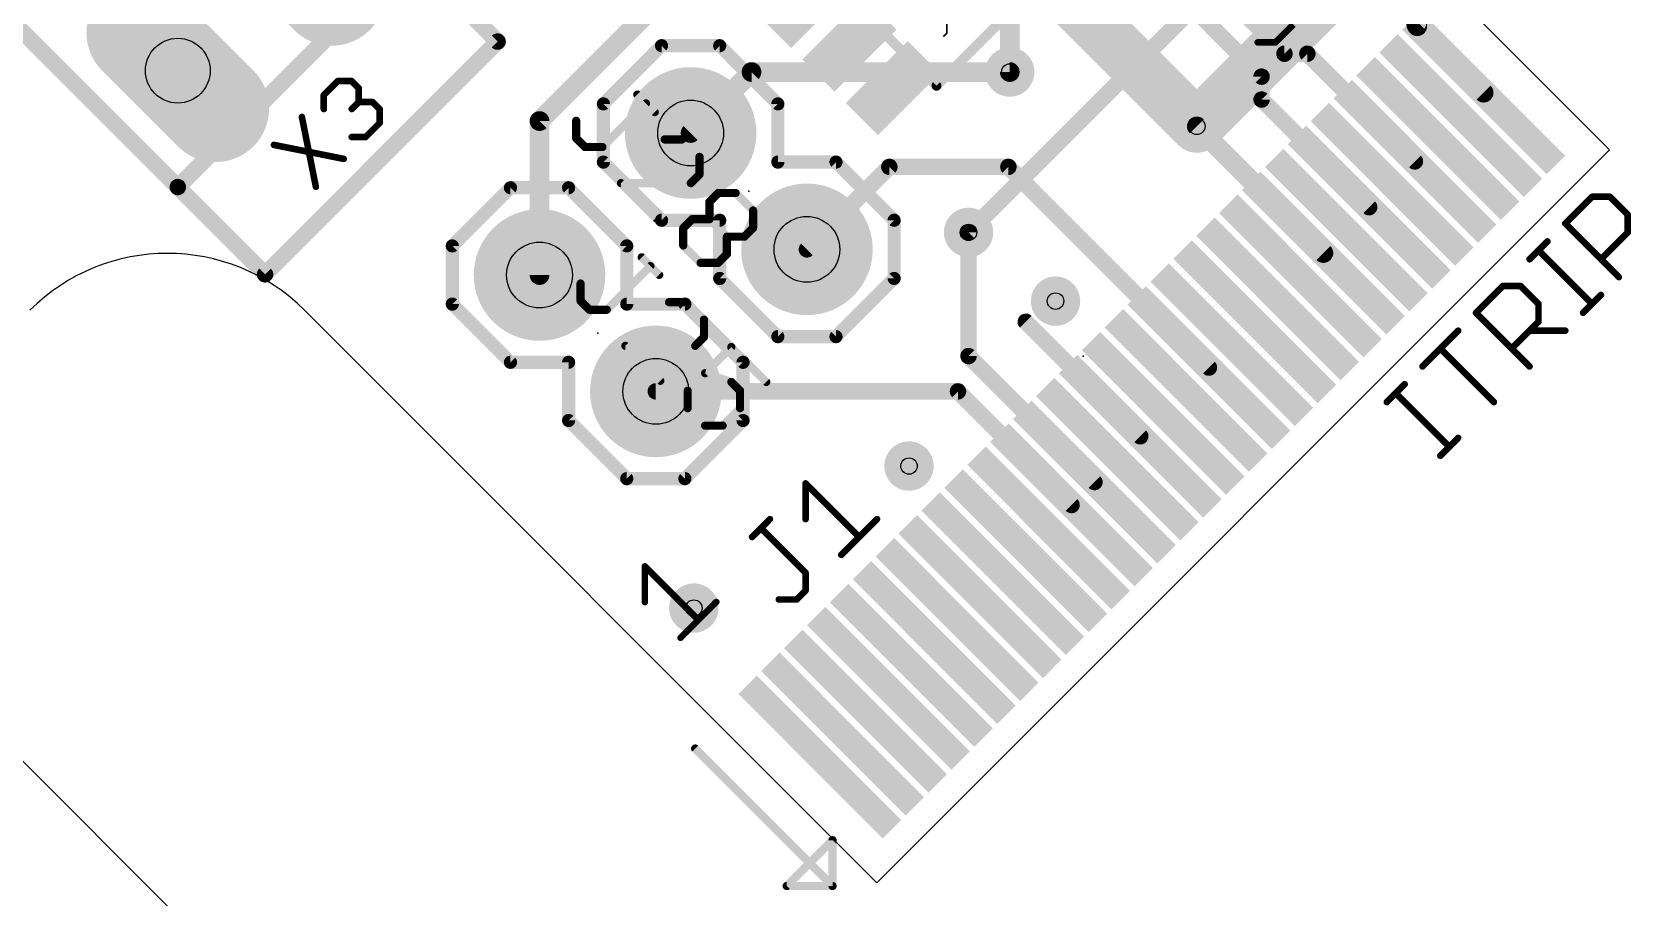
# Model space of a CAD drawing. Extents: x -76 to 580, y -41 to 95.
# Drawn here: x 238.33 to 263.02, y -8.36 to 5 of the extents above; entities that cross this region are included whole.
import ezdxf

# ---------------------------------------------------------------- set-up
doc = ezdxf.new("R2010")
doc.units = 0
for name, color, linetype in [('1', 22, 'CONTINUOUS'), ('16', 175, 'CONTINUOUS'), ('17', 82, 'CONTINUOUS'), ('18', 82, 'CONTINUOUS'), ('20', 7, 'CONTINUOUS'), ('21', 32, 'CONTINUOUS'), ('23', 7, 'CONTINUOUS'), ('25', 253, 'CONTINUOUS'), ('27', 253, 'CONTINUOUS'), ('28', 253, 'CONTINUOUS'), ('29', 253, 'CONTINUOUS'), ('30', 253, 'CONTINUOUS'), ('31', 253, 'CONTINUOUS'), ('32', 253, 'CONTINUOUS'), ('44', 253, 'CONTINUOUS'), ('51', 53, 'CONTINUOUS'), ('52', 253, 'CONTINUOUS'), ('57', 253, 'CONTINUOUS')]:
    doc.layers.add(name, color=color, linetype=linetype)

# ---------------------------------------------------------------- blocks, each defined once
blk = doc.blocks.new('RECT')
blk.add_solid([(-0.5, -0.5), (0.5, -0.5), (-0.5, 0.5), (0.5, 0.5)])
blk = doc.blocks.new('ROUNDP')
at = {"const_width": 0.5}
blk.add_lwpolyline([(0, -0.25, 1), (0, 0.25, 1), (0, -0.25)], format="xyb", dxfattribs=at)
blk = doc.blocks.new('LONGP100')
at = {"const_width": 1}
blk.add_lwpolyline([(-0.5, 0), (0.5, 0)], dxfattribs=at)
at = {"const_width": 0.5}
for points in [[(-0.5, 0.25, 1), (-0.5, -0.25)], [(0.5, -0.25, 1), (0.5, 0.25)]]:
    blk.add_lwpolyline(points, format="xyb", dxfattribs=at)
blk = doc.blocks.new('ROUNDV')
at = {"const_width": 0.5}
blk.add_lwpolyline([(0, -0.25, 1), (0, 0.25, 1), (0, -0.25)], format="xyb", dxfattribs=at)

msp = doc.modelspace()

# ---------------------------------------------------------------- linework, layer by layer
at = {"layer": '1'}
for points, const_width in [([(257.6697, 4.6669), (252.4371, 9.8995)], 0.254), ([(257.3162, 4.3133), (252.1543, 9.4752)], 0.254), ([(256.3163, 3.5454), (251.5886, 8.2731)], 0.8128), ([(260.7456, 4.0659), (259.7203, 5.0912)], 0.3048), ([(258.0233, 4.6669), (257.6697, 4.6669)], 0.254), ([(259.685, 3.0052), (258.0233, 4.6669)], 0.254), ([(248.4985, 3.4436), (249.439, 4.3841)], 0.3048), ([(249.439, 4.3841), (253.4271, 4.3841)], 0.3048), ([(257.3162, 3.9598), (257.3162, 4.3133)], 0.254), ([(258.9779, 2.2981), (257.3162, 3.9598)], 0.254), ([(258.2708, 1.591), (256.3163, 3.5454)], 0.3048), ([(251.5674, 2.9204), (250.2946, 1.6476)], 0.254), ([(253.4059, 2.9204), (251.5674, 2.9204)], 0.254), ([(256.503, -0.1768), (253.4059, 2.9204)], 0.254), ([(252.7907, 0), (252.7907, 1.9092)], 0.254), ([(253.6746, 0.5303), (255.4423, -1.2374)], 0.254), ([(254.7352, -1.9445), (252.7907, 0)], 0.254), ([(252.628, -0.5445), (247.9611, -0.5445)], 0.254), ([(254.3817, -2.2981), (252.628, -0.5445)], 0.254)]:
    msp.add_lwpolyline(points, dxfattribs=dict(at, const_width=const_width))
for points, const_width in [([(259.7203, 5.1619, 0.4142), (259.7203, 5.0912)], 0.3048), ([(259.7742, 5.1451, 1), (259.6664, 5.0373)], 0.1524), ([(259.6664, 5.0373, 1), (259.7742, 5.1451)], 0.1524), ([(257.6697, 4.7304, 1), (257.6697, 4.6034)], 0.127), ([(257.6248, 4.622, 1), (257.7146, 4.7118)], 0.127), ([(258.0682, 4.7118, 1), (257.9784, 4.622)], 0.127), ([(258.0233, 4.6034, 1), (258.0233, 4.7304)], 0.127), ([(249.439, 4.4603, 1), (249.439, 4.3079)], 0.1524), ([(249.4929, 4.3302, 1), (249.3851, 4.4379)], 0.1524), ([(253.4271, 4.3079, 1), (253.4271, 4.4603)], 0.1524), ([(257.3797, 4.3133, 1), (257.2527, 4.3133)], 0.127), ([(257.2713, 4.2684, 1), (257.3611, 4.3583)], 0.127), ([(257.3611, 4.0047, 1), (257.2713, 3.9149)], 0.127), ([(257.2527, 3.9598, 1), (257.3797, 3.9598)], 0.127), ([(260.6917, 4.012, 1), (260.7995, 4.1197)], 0.1524), ([(256.1726, 3.4017, 1), (256.46, 3.6891)], 0.4064), ([(248.4446, 3.4975, 1), (248.5524, 3.3897)], 0.1524), ([(256.3702, 3.5993, 1), (256.2624, 3.4915)], 0.1524), ([(251.5674, 2.9838, 1), (251.5674, 2.8569)], 0.127), ([(251.6123, 2.8754, 1), (251.5225, 2.9653)], 0.127), ([(253.4508, 2.9653, 1), (253.361, 2.8754)], 0.127), ([(253.4059, 2.8569, 1), (253.4059, 2.9838)], 0.127), ([(259.6401, 2.9603, 1), (259.7299, 3.0501)], 0.127), ([(258.933, 2.2532, 1), (259.0228, 2.343)], 0.127), ([(252.8542, 1.9092, 1), (252.7272, 1.9092)], 0.127), ([(250.2497, 1.6925, 1), (250.3395, 1.6027)], 0.127), ([(258.2169, 1.5371, 1), (258.3246, 1.6449)], 0.1524), ([(253.7195, 0.5752, 1), (253.6297, 0.4854)], 0.127), ([(252.8356, 0.0449, 1), (252.7458, -0.0449)], 0.127), ([(252.7272, 0, 1), (252.8542, 0)], 0.127), ([(256.4581, -0.2217, 1), (256.5479, -0.1319)], 0.127), ([(247.9611, -0.481, 1), (247.9611, -0.608)], 0.127), ([(252.6729, -0.4996, 1), (252.5831, -0.5894)], 0.127), ([(252.628, -0.608, 1), (252.628, -0.481)], 0.127), ([(255.3974, -1.2823, 1), (255.4872, -1.1925)], 0.127), ([(254.6903, -1.9894, 1), (254.7801, -1.8996)], 0.127), ([(254.3368, -2.343, 1), (254.4266, -2.2532)], 0.127)]:
    msp.add_lwpolyline(points, format="xyb", dxfattribs=dict(at, const_width=const_width))
at = {"layer": '16'}
for points, const_width in [([(252.7907, 1.9092), (258.3768, 7.4953)], 0.254), ([(246.1651, 3.6275), (249.6087, 7.0711)], 0.3048), ([(251.8714, 5.7276), (250.9521, 4.8083)], 0.4064), ([(256.3163, 3.5454), (258.5182, 5.7473)], 0.8128), ([(253.4271, 5.5154), (253.4271, 4.3841)], 0.3048), ([(246.1651, 1.2516), (246.1651, 3.6275)], 0.3048)]:
    msp.add_lwpolyline(points, dxfattribs=dict(at, const_width=const_width))
for points, const_width in [([(250.8803, 4.8801, 1), (251.024, 4.7364)], 0.2032), ([(253.3509, 4.3841, 1), (253.5033, 4.3841)], 0.1524), ([(246.2413, 3.6275, 1), (246.0889, 3.6275)], 0.1524), ([(246.1112, 3.6813, 1), (246.219, 3.5736)], 0.1524), ([(256.1726, 3.6891, 1), (256.46, 3.4017)], 0.4064), ([(252.7458, 1.9541, 1), (252.8356, 1.8643)], 0.127), ([(246.0889, 1.2516, 1), (246.2413, 1.2516)], 0.1524)]:
    msp.add_lwpolyline(points, format="xyb", dxfattribs=dict(at, const_width=const_width))
at = {"layer": '20'}
for p, q in [((259.8617, 6.0104), (262.6902, 3.182)), ((262.6902, 3.182), (251.3765, -8.1317)), ((251.3765, -8.1317), (242.5376, 0.7071))]:
    msp.add_line(p, q, dxfattribs=at)
msp.add_arc((240.4163, -1.4142), 3, 45, 135, dxfattribs=at)
at = {"layer": '21'}
for points, const_width in [([(244.171, 6.2013), (240.5789, 2.6092)], 0.254), ([(244.171, 6.2013), (245.5181, 4.8543)], 0.254), ([(240.5789, 2.6092), (237.4359, 5.7523)], 0.254), ([(245.5181, 4.8543), (241.926, 1.2622)], 0.254), ([(257.8082, 5.1177), (257.5326, 4.8421)], 0.1016), ([(257.5326, 4.8421), (257.257, 4.8421)], 0.1016), ([(241.926, 1.2622), (240.5789, 2.6092)], 0.254), ([(247.7921, -3.7959), (247.7921, -3.2446)], 0.1016), ([(247.7921, -3.2446), (248.619, -4.0715)], 0.1016), ([(248.3434, -4.3471), (248.8947, -3.7959)], 0.1016), ([(248.5692, -6.0571), (250.6906, -8.1784)], 0.127), ([(250.6906, -7.4713), (249.9835, -8.1784)], 0.127), ([(250.6906, -8.1784), (250.6906, -7.4713)], 0.127), ([(249.9835, -8.1784), (250.6906, -8.1784)], 0.127)]:
    msp.add_lwpolyline(points, dxfattribs=dict(at, const_width=const_width))
for points, const_width in [([(245.563, 4.8094, 1), (245.4732, 4.8992)], 0.127), ([(245.4732, 4.8094, 1), (245.563, 4.8992)], 0.127), ([(257.257, 4.8675, 1), (257.257, 4.8167)], 0.0508), ([(257.5146, 4.86, 1), (257.5506, 4.8241)], 0.0508), ([(257.5326, 4.8167, 1), (257.5326, 4.8675)], 0.0508), ([(240.6238, 2.6541, 1), (240.534, 2.5643)], 0.127), ([(240.534, 2.6541, 1), (240.6238, 2.5643)], 0.127), ([(240.534, 2.5643, 1), (240.6238, 2.6541)], 0.127), ([(241.8811, 1.3071, 1), (241.9709, 1.2173)], 0.127), ([(241.8811, 1.2173, 1), (241.9709, 1.3071)], 0.127), ([(247.8175, -3.2446, 1), (247.7667, -3.2446)], 0.0508), ([(247.8101, -3.2267, 1), (247.7742, -3.2626)], 0.0508), ([(247.7667, -3.7959, 1), (247.8175, -3.7959)], 0.0508), ([(248.9126, -3.8138, 1), (248.8767, -3.7779)], 0.0508), ([(248.6011, -4.0895, 1), (248.637, -4.0536)], 0.0508), ([(248.3254, -4.3292, 1), (248.3614, -4.3651)], 0.0508), ([(248.5917, -6.0346, 1), (248.5468, -6.0795)], 0.0635), ([(250.7223, -7.4713, 1), (250.6588, -7.4713)], 0.0635), ([(250.713, -7.4937, 1), (250.6681, -7.4488)], 0.0635), ([(249.9835, -8.1466, 1), (249.9835, -8.2101)], 0.0635), ([(249.961, -8.1559, 1), (250.0059, -8.2008)], 0.0635), ([(250.6588, -8.1784, 1), (250.7223, -8.1784)], 0.0635), ([(250.6681, -8.2008, 1), (250.713, -8.1559)], 0.0635), ([(250.6906, -8.2101, 1), (250.6906, -8.1466)], 0.0635)]:
    msp.add_lwpolyline(points, format="xyb", dxfattribs=dict(at, const_width=const_width))
at = {"layer": '23'}
for p in [(249.3966, 2.5456), (247.0631, 0.3536), (254.5584, 0)]:
    msp.add_point(p, dxfattribs=at)
at = {"layer": '25'}
for points, const_width in [([(242.8331, 4.0289), (243.0488, 4.2446)], 0.1016), ([(243.0488, 4.2446), (243.2645, 4.2446)], 0.1016), ([(243.2645, 4.2446), (243.3723, 4.1368)], 0.1016), ([(242.8331, 3.8132), (242.8331, 4.0289)], 0.1016), ([(243.3723, 3.9211), (243.2645, 3.8132)], 0.1016), ([(243.3723, 4.1368), (243.3723, 3.9211)], 0.1016), ([(243.3723, 3.9211), (243.5881, 3.9211)], 0.1016), ([(243.5881, 3.9211), (243.6959, 3.8132)], 0.1016), ([(247.1354, 3.227), (247.8095, 3.9011)], 0.127), ([(247.6747, 4.0359), (247.9443, 3.7663)], 0.127), ([(242.4951, 3.691), (242.7108, 2.6124)], 0.1016), ([(243.6959, 3.8132), (243.6959, 3.5975)], 0.1016), ([(243.6959, 3.5975), (243.4802, 3.3818)], 0.1016), ([(246.7309, 3.6315), (246.7309, 3.3618)], 0.127), ([(242.0637, 3.2596), (243.1423, 3.0439)], 0.1016), ([(243.4802, 3.3818), (243.2645, 3.3818)], 0.1016), ([(246.7309, 3.3618), (246.8658, 3.227)], 0.127), ([(246.8658, 3.227), (247.1354, 3.227)], 0.127), ([(248.3667, 3.3438), (248.0971, 3.3438)], 0.127), ([(248.6364, 3.0742), (248.3667, 3.3438)], 0.127), ([(248.6364, 2.8046), (248.6364, 3.0742)], 0.127), ([(247.9623, 2.1305), (247.423, 2.6698)], 0.127), ([(247.423, 2.6698), (248.5016, 2.6698)], 0.127), ([(248.5016, 2.6698), (248.6364, 2.8046)], 0.127), ([(248.7892, 2.3821), (248.924, 2.517)], 0.127), ([(248.924, 2.517), (249.1936, 2.517)], 0.127), ([(249.1936, 2.517), (249.4633, 2.2473)], 0.127), ([(248.7892, 2.1125), (248.7892, 2.3821)], 0.127), ([(249.4633, 2.2473), (249.4633, 1.9777)], 0.127), ([(248.3847, 1.9777), (248.5195, 2.1125)], 0.127), ([(248.3847, 1.708), (248.3847, 1.9777)], 0.127), ([(248.5195, 2.1125), (248.7892, 2.1125)], 0.127), ([(248.7892, 2.1125), (249.0588, 1.8429)], 0.127), ([(249.4633, 1.9777), (249.3285, 1.8429)], 0.127), ([(248.6544, 1.4384), (248.3847, 1.708)], 0.127), ([(249.3285, 1.8429), (249.0588, 1.8429)], 0.127), ([(249.0588, 1.8429), (249.0588, 1.5732)], 0.127), ([(247.743, 1.5244), (248.0126, 1.2548)], 0.127), ([(248.924, 1.4384), (248.6544, 1.4384)], 0.127), ([(249.0588, 1.5732), (248.924, 1.4384)], 0.127), ([(247.2037, 0.7155), (247.8778, 1.3896)], 0.127), ([(246.7993, 1.12), (246.7993, 0.8503)], 0.127), ([(246.7993, 0.8503), (246.9341, 0.7155)], 0.127), ([(246.9341, 0.7155), (247.2037, 0.7155)], 0.127), ([(248.4351, 0.8323), (248.1654, 0.8323)], 0.127), ([(248.7047, 0.5627), (248.4351, 0.8323)], 0.127), ([(248.7047, 0.2931), (248.7047, 0.5627)], 0.127), ([(248.5699, 0.1582), (248.7047, 0.2931)], 0.127), ([(248.0306, -0.381), (247.4913, 0.1583)], 0.127), ([(247.4913, 0.1583), (248.5699, 0.1582)], 0.127), ([(249.1271, 0.1403), (248.7227, -0.2642)], 0.127), ([(249.6664, -0.399), (249.1271, 0.1403)], 0.127), ([(248.7227, -0.2642), (249.1271, -0.399)], 0.127), ([(248.453, -0.8035), (248.453, -0.5338)], 0.127), ([(249.1271, -0.399), (249.2619, -0.5338)], 0.127), ([(249.2619, -0.5338), (249.2619, -0.8035)], 0.127), ([(248.7227, -1.0731), (248.453, -0.8035)], 0.127), ([(249.2619, -0.8035), (248.9923, -1.0731)], 0.127), ([(248.9923, -1.0731), (248.7227, -1.0731)], 0.127), ([(250.2741, -2.516), (250.2741, -1.9648)], 0.1016), ([(250.2741, -1.9648), (251.101, -2.7917)], 0.1016), ([(249.4472, -2.7917), (249.7228, -2.516)], 0.1016), ([(250.8253, -3.0673), (251.3766, -2.516)], 0.1016), ([(250.2741, -3.3429), (249.585, -2.6538)], 0.1016), ([(250.2741, -3.6185), (250.2741, -3.3429)], 0.1016), ([(250.1363, -3.7564), (250.2741, -3.6185)], 0.1016), ([(249.8606, -3.7564), (250.1363, -3.7564)], 0.1016)]:
    msp.add_lwpolyline(points, dxfattribs=dict(at, const_width=const_width))
for points, const_width in [([(243.0488, 4.27, 1), (243.0488, 4.2192)], 0.0508), ([(243.0667, 4.2267, 1), (243.0308, 4.2626)], 0.0508), ([(243.2825, 4.2626, 1), (243.2465, 4.2267)], 0.0508), ([(243.2645, 4.2192, 1), (243.2645, 4.27)], 0.0508), ([(242.8585, 4.0289, 1), (242.8077, 4.0289)], 0.0508), ([(242.8151, 4.0469, 1), (242.851, 4.011)], 0.0508), ([(243.3977, 4.1368, 1), (243.3469, 4.1368)], 0.0508), ([(243.3723, 3.9465, 1), (243.3723, 3.8957)], 0.0508), ([(243.3544, 4.1188, 1), (243.3903, 4.1548)], 0.0508), ([(243.3903, 3.9031, 1), (243.3544, 3.939)], 0.0508), ([(243.606, 3.939, 1), (243.5701, 3.9031)], 0.0508), ([(243.5881, 3.8957, 1), (243.5881, 3.9465)], 0.0508), ([(247.6971, 4.0584, 1), (247.6522, 4.0135)], 0.0635), ([(247.8319, 3.8786, 1), (247.787, 3.9235)], 0.0635), ([(242.52, 3.696, 1), (242.4702, 3.686)], 0.0508), ([(242.8077, 3.8132, 1), (242.8585, 3.8132)], 0.0508), ([(243.2465, 3.8312, 1), (243.2825, 3.7953)], 0.0508), ([(243.3469, 3.9211, 1), (243.3977, 3.9211)], 0.0508), ([(243.7213, 3.8132, 1), (243.6705, 3.8132)], 0.0508), ([(243.6779, 3.7953, 1), (243.7139, 3.8312)], 0.0508), ([(247.9219, 3.7438, 1), (247.9668, 3.7887)], 0.0635), ([(243.6705, 3.5975, 1), (243.7213, 3.5975)], 0.0508), ([(243.7139, 3.5796, 1), (243.6779, 3.6155)], 0.0508), ([(246.7627, 3.6315, 1), (246.6992, 3.6315)], 0.0635), ([(242.0687, 3.2845, 1), (242.0587, 3.2347)], 0.0508), ([(243.2645, 3.4072, 1), (243.2645, 3.3564)], 0.0508), ([(243.4622, 3.3998, 1), (243.4982, 3.3638)], 0.0508), ([(243.4802, 3.3564, 1), (243.4802, 3.4072)], 0.0508), ([(246.7534, 3.3843, 1), (246.7085, 3.3394)], 0.0635), ([(246.6992, 3.3618, 1), (246.7627, 3.3618)], 0.0635), ([(246.8658, 3.2588, 1), (246.8658, 3.1953)], 0.0635), ([(246.8433, 3.2046, 1), (246.8882, 3.2495)], 0.0635), ([(247.1129, 3.2495, 1), (247.1579, 3.2046)], 0.0635), ([(247.1354, 3.1953, 1), (247.1354, 3.2588)], 0.0635), ([(248.0971, 3.3756, 1), (248.0971, 3.3121)], 0.0635), ([(248.3892, 3.3663, 1), (248.3443, 3.3214)], 0.0635), ([(248.3667, 3.3121, 1), (248.3667, 3.3756)], 0.0635), ([(243.1373, 3.019, 1), (243.1472, 3.0688)], 0.0508), ([(248.6681, 3.0742, 1), (248.6046, 3.0742)], 0.0635), ([(248.6139, 3.0518, 1), (248.6588, 3.0967)], 0.0635), ([(247.423, 2.7015, 1), (247.423, 2.638)], 0.0635), ([(247.4455, 2.6922, 1), (247.4006, 2.6473)], 0.0635), ([(248.4791, 2.6922, 1), (248.524, 2.6473)], 0.0635), ([(248.5016, 2.638, 1), (248.5016, 2.7015)], 0.0635), ([(248.6046, 2.8046, 1), (248.6681, 2.8046)], 0.0635), ([(248.6588, 2.7821, 1), (248.6139, 2.827)], 0.0635), ([(242.6859, 2.6075, 1), (242.7357, 2.6174)], 0.0508), ([(248.924, 2.5487, 1), (248.924, 2.4852)], 0.0635), ([(248.9464, 2.4945, 1), (248.9015, 2.5394)], 0.0635), ([(249.2161, 2.5394, 1), (249.1712, 2.4945)], 0.0635), ([(249.1936, 2.4852, 1), (249.1936, 2.5487)], 0.0635), ([(248.8209, 2.3821, 1), (248.7574, 2.3821)], 0.0635), ([(248.7667, 2.4046, 1), (248.8116, 2.3597)], 0.0635), ([(249.495, 2.2473, 1), (249.4315, 2.2473)], 0.0635), ([(249.4408, 2.2249, 1), (249.4857, 2.2698)], 0.0635), ([(247.9398, 2.108, 1), (247.9847, 2.1529)], 0.0635), ([(248.4165, 1.9777, 1), (248.353, 1.9777)], 0.0635), ([(248.3623, 2.0001, 1), (248.4072, 1.9552)], 0.0635), ([(248.5195, 2.1442, 1), (248.5195, 2.0807)], 0.0635), ([(248.542, 2.09, 1), (248.4971, 2.1349)], 0.0635), ([(248.8116, 2.1349, 1), (248.7667, 2.09)], 0.0635), ([(248.7574, 2.1125, 1), (248.8209, 2.1125)], 0.0635), ([(248.7892, 2.0807, 1), (248.7892, 2.1442)], 0.0635), ([(249.4315, 1.9777, 1), (249.495, 1.9777)], 0.0635), ([(249.4857, 1.9552, 1), (249.4408, 2.0001)], 0.0635), ([(248.4072, 1.7305, 1), (248.3623, 1.6856)], 0.0635), ([(248.353, 1.708, 1), (248.4165, 1.708)], 0.0635), ([(249.0588, 1.8746, 1), (249.0588, 1.8111)], 0.0635), ([(249.0906, 1.8429, 1), (249.0271, 1.8429)], 0.0635), ([(249.0364, 1.8204, 1), (249.0813, 1.8653)], 0.0635), ([(249.306, 1.8653, 1), (249.3509, 1.8204)], 0.0635), ([(249.3285, 1.8111, 1), (249.3284, 1.8746)], 0.0635), ([(247.7654, 1.5469, 1), (247.7205, 1.502)], 0.0635), ([(248.6544, 1.4702, 1), (248.6544, 1.4067)], 0.0635), ([(248.6319, 1.416, 1), (248.6768, 1.4609)], 0.0635), ([(248.9015, 1.4609, 1), (248.9464, 1.416)], 0.0635), ([(248.924, 1.4067, 1), (248.924, 1.4702)], 0.0635), ([(249.0271, 1.5732, 1), (249.0906, 1.5732)], 0.0635), ([(249.0813, 1.5508, 1), (249.0364, 1.5957)], 0.0635), ([(247.9003, 1.3671, 1), (247.8554, 1.412)], 0.0635), ([(247.9902, 1.2323, 1), (248.0351, 1.2772)], 0.0635), ([(246.831, 1.12, 1), (246.7675, 1.12)], 0.0635), ([(246.8217, 0.8728, 1), (246.7768, 0.8279)], 0.0635), ([(246.7675, 0.8503, 1), (246.831, 0.8503)], 0.0635), ([(246.9341, 0.7473, 1), (246.9341, 0.6838)], 0.0635), ([(246.9116, 0.6931, 1), (246.9565, 0.738)], 0.0635), ([(247.1813, 0.738, 1), (247.2262, 0.6931)], 0.0635), ([(247.2037, 0.6838, 1), (247.2037, 0.7473)], 0.0635), ([(248.1654, 0.8641, 1), (248.1654, 0.8006)], 0.0635), ([(248.4575, 0.8548, 1), (248.4126, 0.8099)], 0.0635), ([(248.4351, 0.8006, 1), (248.4351, 0.8641)], 0.0635), ([(248.7364, 0.5627, 1), (248.6729, 0.5627)], 0.0635), ([(248.6822, 0.5403, 1), (248.7271, 0.5852)], 0.0635), ([(248.6729, 0.2931, 1), (248.7364, 0.2931)], 0.0635), ([(248.7271, 0.2706, 1), (248.6822, 0.3155)], 0.0635), ([(247.4913, 0.19, 1), (247.4913, 0.1265)], 0.0635), ([(247.5138, 0.1807, 1), (247.4689, 0.1358)], 0.0635), ([(248.5474, 0.1807, 1), (248.5923, 0.1358)], 0.0635), ([(248.5699, 0.1265, 1), (248.5699, 0.19)], 0.0635), ([(249.1496, 0.1627, 1), (249.1047, 0.1178)], 0.0635), ([(249.1496, 0.1178, 1), (249.1047, 0.1627)], 0.0635), ([(248.7327, -0.2341, 1), (248.7126, -0.2943)], 0.0635), ([(248.7002, -0.2417, 1), (248.7451, -0.2866)], 0.0635), ([(248.0081, -0.4035, 1), (248.053, -0.3586)], 0.0635), ([(248.4848, -0.5338, 1), (248.4213, -0.5338)], 0.0635), ([(249.1496, -0.3765, 1), (249.1047, -0.4215)], 0.0635), ([(249.1171, -0.4291, 1), (249.1372, -0.3689)], 0.0635), ([(249.2937, -0.5338, 1), (249.2302, -0.5338)], 0.0635), ([(249.2395, -0.5563, 1), (249.2844, -0.5114)], 0.0635), ([(249.6439, -0.4215, 1), (249.6888, -0.3765)], 0.0635), ([(248.4755, -0.781, 1), (248.4306, -0.8259)], 0.0635), ([(249.2844, -0.8259, 1), (249.2395, -0.781)], 0.0635), ([(248.4213, -0.8035, 1), (248.4848, -0.8035)], 0.0635), ([(249.2302, -0.8035, 1), (249.2937, -0.8035)], 0.0635), ([(248.7227, -1.0413, 1), (248.7227, -1.1048)], 0.0635), ([(248.7002, -1.0955, 1), (248.7451, -1.0506)], 0.0635), ([(248.9699, -1.0506, 1), (249.0148, -1.0955)], 0.0635), ([(248.9923, -1.1048, 1), (248.9923, -1.0413)], 0.0635), ([(250.2995, -1.9648, 1), (250.2487, -1.9648)], 0.0508), ([(250.292, -1.9468, 1), (250.2561, -1.9827)], 0.0508), ([(249.7408, -2.534, 1), (249.7049, -2.4981)], 0.0508), ([(251.3946, -2.534, 1), (251.3586, -2.4981)], 0.0508), ([(249.603, -2.6359, 1), (249.567, -2.6718)], 0.0508), ([(250.2487, -2.516, 1), (250.2995, -2.516)], 0.0508), ([(249.4292, -2.7737, 1), (249.4651, -2.8096)], 0.0508), ([(251.083, -2.8096, 1), (251.1189, -2.7737)], 0.0508), ([(250.8074, -3.0493, 1), (250.8433, -3.0852)], 0.0508), ([(250.2995, -3.3429, 1), (250.2487, -3.3429)], 0.0508), ([(250.2561, -3.3609, 1), (250.292, -3.325)], 0.0508), ([(250.2487, -3.6185, 1), (250.2995, -3.6185)], 0.0508), ([(250.292, -3.6365, 1), (250.2561, -3.6006)], 0.0508), ([(249.8606, -3.731, 1), (249.8606, -3.7818)], 0.0508), ([(250.1183, -3.7384, 1), (250.1542, -3.7743)], 0.0508), ([(250.1363, -3.7818, 1), (250.1363, -3.731)], 0.0508)]:
    msp.add_lwpolyline(points, format="xyb", dxfattribs=dict(at, const_width=const_width))
at = {"layer": '27', "const_width": 0.1016}
for points in [[(262.0064, 2.0459), (262.4198, 2.4594)], [(262.4198, 2.4594), (262.6955, 2.4594)], [(262.6955, 2.4594), (262.9711, 2.1838)], [(262.9711, 2.1838), (262.9711, 1.9081)], [(262.8333, 1.219), (262.0064, 2.0459)], [(261.4551, 1.4947), (261.7308, 1.7703)], [(262.9711, 1.9081), (262.5576, 1.4947)], [(262.4198, 0.8056), (261.5929, 1.6325)], [(260.6282, 0.6678), (261.0417, 1.0812)], [(261.0417, 1.0812), (261.3173, 1.0812)], [(261.3173, 1.0812), (261.5929, 0.8056)], [(262.282, 0.6678), (262.5576, 0.9434)], [(261.5929, 0.8056), (261.5929, 0.53)], [(261.4551, -0.1591), (260.6282, 0.6678)], [(261.5929, 0.53), (261.1795, 0.1165)], [(259.8014, -0.1591), (260.3526, 0.3922)], [(261.4551, 0.3922), (262.0064, 0.3922)], [(260.9039, -0.7104), (260.077, 0.1165)], [(259.2501, -0.7104), (259.5257, -0.4347)], [(260.2148, -1.3994), (259.3879, -0.5725)], [(260.077, -1.5372), (260.3526, -1.2616)]]:
    msp.add_lwpolyline(points, dxfattribs=at)
at = {"layer": '27', "const_width": 0.0508}
for points in [[(262.4198, 2.4848, 1), (262.4198, 2.434)], [(262.4378, 2.4414, 1), (262.4019, 2.4773)], [(262.7134, 2.4773, 1), (262.6775, 2.4414)], [(262.6955, 2.434, 1), (262.6955, 2.4848)], [(262.9965, 2.1838, 1), (262.9457, 2.1838)], [(262.9531, 2.1658, 1), (262.989, 2.2017)], [(262.0243, 2.0639, 1), (261.9884, 2.028)], [(261.9884, 2.0639, 1), (262.0243, 2.028)], [(261.7487, 1.7523, 1), (261.7128, 1.7883)], [(262.9457, 1.9081, 1), (262.9965, 1.9081)], [(262.989, 1.8902, 1), (262.9531, 1.9261)], [(261.4372, 1.5126, 1), (261.4731, 1.4767)], [(261.6109, 1.6505, 1), (261.575, 1.6145)], [(262.5397, 1.5126, 1), (262.5756, 1.4767)], [(262.8153, 1.2011, 1), (262.8512, 1.237)], [(261.0417, 1.1066, 1), (261.0417, 1.0558)], [(261.0596, 1.0633, 1), (261.0237, 1.0992)], [(261.3353, 1.0992, 1), (261.2994, 1.0633)], [(261.3173, 1.0558, 1), (261.3173, 1.1066)], [(262.5756, 0.9255, 1), (262.5397, 0.9614)], [(261.6183, 0.8056, 1), (261.5675, 0.8056)], [(261.575, 0.7876, 1), (261.6109, 0.8236)], [(262.4019, 0.7876, 1), (262.4378, 0.8236)], [(260.6462, 0.6858, 1), (260.6103, 0.6498)], [(260.6103, 0.6858, 1), (260.6462, 0.6498)], [(261.5675, 0.53, 1), (261.6183, 0.53)], [(261.6109, 0.512, 1), (261.575, 0.5479)], [(262.2641, 0.6858, 1), (262.3, 0.6498)], [(260.3706, 0.3742, 1), (260.3346, 0.4101)], [(261.4551, 0.4176, 1), (261.4551, 0.3668)], [(262.0064, 0.3668, 1), (262.0064, 0.4176)], [(260.0949, 0.1345, 1), (260.059, 0.0986)], [(261.1615, 0.1345, 1), (261.1975, 0.0986)], [(259.7834, -0.1411, 1), (259.8193, -0.1771)], [(261.4372, -0.1771, 1), (261.4731, -0.1411)], [(259.5437, -0.4527, 1), (259.5078, -0.4168)], [(259.2321, -0.6924, 1), (259.2681, -0.7283)], [(259.4059, -0.5546, 1), (259.3699, -0.5905)], [(260.8859, -0.7283, 1), (260.9218, -0.6924)], [(260.3706, -1.2796, 1), (260.3346, -1.2437)], [(260.1968, -1.4174, 1), (260.2328, -1.3815)], [(260.059, -1.5193, 1), (260.0949, -1.5552)]]:
    msp.add_lwpolyline(points, format="xyb", dxfattribs=at)
at = {"layer": '28', "const_width": 0.0254}
for points in [[(252.4552, 5.3418), (252.4552, 4.9822)], [(252.4552, 4.9822), (252.4103, 4.9373)]]:
    msp.add_lwpolyline(points, dxfattribs=at)
at = {"layer": '28', "const_width": 0.0127}
for points in [[(252.4058, 4.9418, 1), (252.4147, 4.9328)], [(252.4488, 4.9822, 1), (252.4615, 4.9822)], [(252.4597, 4.9777, 1), (252.4507, 4.9867)]]:
    msp.add_lwpolyline(points, format="xyb", dxfattribs=at)
at = {"layer": '44'}
for centre, radius in [((240.5789, 4.4053), 0.5), ((253.4271, 4.3841), 0.127), ((248.4985, 3.4436), 0.508), ((256.3163, 3.5454), 0.127), ((250.2946, 1.6476), 0.508), ((252.7907, 1.9092), 0.127), ((246.1651, 1.2516), 0.508), ((254.1342, 0.8485), 0.127), ((247.9611, -0.5445), 0.508), ((251.8714, -1.6971), 0.127), ((248.548, -3.8891), 0.127)]:
    msp.add_circle(centre, radius, dxfattribs=at)
at = {"layer": '51', "const_width": 0.2032}
for points in [[(247.1515, 3.8926), (248.0495, 4.7906)], [(248.0495, 4.7906), (248.9475, 4.7906)], [(248.9475, 4.7906), (249.8456, 3.8926)], [(247.1515, 2.9946), (247.1515, 3.8926)], [(249.8456, 3.8926), (249.8456, 2.9946)], [(248.0495, 2.0966), (247.1515, 2.9946)], [(249.8456, 2.9946), (250.7436, 2.9946)], [(250.7436, 2.9946), (251.6416, 2.0966)], [(245.7161, 2.5986), (244.818, 1.7006)], [(246.6141, 2.5986), (245.7161, 2.5986)], [(246.6141, 2.5986), (247.5121, 1.7006)], [(248.9475, 2.0966), (248.0495, 2.0966)], [(248.9475, 1.1985), (248.9475, 2.0966)], [(251.6416, 1.1985), (251.6416, 2.0966)], [(244.818, 1.7006), (244.818, 0.8026)], [(247.5121, 1.7006), (247.5121, 0.8026)], [(249.8456, 0.3005), (248.9475, 1.1985)], [(250.7436, 0.3005), (251.6416, 1.1985)], [(245.7161, -0.0955), (244.818, 0.8026)], [(247.5121, 0.8026), (248.4101, 0.8026)], [(248.4101, 0.8026), (249.3082, -0.0955)], [(249.8456, 0.3005), (250.7436, 0.3005)], [(246.6141, -0.0955), (245.7161, -0.0955)], [(246.6141, -0.9935), (246.6141, -0.0955)], [(249.3082, -0.0955), (249.3082, -0.9935)], [(247.5121, -1.8915), (246.6141, -0.9935)], [(249.3082, -0.9935), (248.4101, -1.8915)], [(248.4101, -1.8915), (247.5121, -1.8915)]]:
    msp.add_lwpolyline(points, dxfattribs=at)
at = {"layer": '51', "const_width": 0.1016}
for points in [[(248.0495, 4.8414, 1), (248.0495, 4.7398)], [(248.0854, 4.7547, 1), (248.0136, 4.8266)], [(248.9835, 4.8266, 1), (248.9116, 4.7547)], [(248.9475, 4.7398, 1), (248.9475, 4.8414)], [(247.2023, 3.8926, 1), (247.1007, 3.8926)], [(247.1156, 3.9285, 1), (247.1874, 3.8567)], [(249.8964, 3.8926, 1), (249.7948, 3.8926)], [(249.8097, 3.8567, 1), (249.8815, 3.9285)], [(247.1874, 3.0305, 1), (247.1156, 2.9587)], [(247.1007, 2.9946, 1), (247.2023, 2.9946)], [(249.8456, 3.0454, 1), (249.8456, 2.9438)], [(249.7948, 2.9946, 1), (249.8964, 2.9946)], [(250.7795, 3.0305, 1), (250.7077, 2.9587)], [(250.7436, 2.9438, 1), (250.7436, 3.0454)], [(245.7161, 2.6494, 1), (245.7161, 2.5478)], [(245.752, 2.5627, 1), (245.6801, 2.6345)], [(246.65, 2.6345, 1), (246.5782, 2.5627)], [(246.6141, 2.5478, 1), (246.6141, 2.6494)], [(248.0495, 2.1474, 1), (248.0495, 2.0458)], [(248.0136, 2.0606, 1), (248.0854, 2.1325)], [(248.9983, 2.0966, 1), (248.8967, 2.0966)], [(248.9475, 2.0458, 1), (248.9475, 2.1474)], [(251.6924, 2.0966, 1), (251.5908, 2.0966)], [(251.6057, 2.0606, 1), (251.6775, 2.1325)], [(244.8688, 1.7006, 1), (244.7672, 1.7006)], [(244.7821, 1.7365, 1), (244.854, 1.6647)], [(247.5629, 1.7006, 1), (247.4613, 1.7006)], [(247.4762, 1.6647, 1), (247.548, 1.7365)], [(248.9835, 1.2345, 1), (248.9116, 1.1626)], [(248.8967, 1.1985, 1), (248.9983, 1.1985)], [(251.5908, 1.1985, 1), (251.6924, 1.1985)], [(251.6775, 1.1626, 1), (251.6057, 1.2345)], [(244.854, 0.8385, 1), (244.7821, 0.7666)], [(244.7672, 0.8026, 1), (244.8688, 0.8026)], [(247.5121, 0.8534, 1), (247.5121, 0.7518)], [(247.4613, 0.8026, 1), (247.5629, 0.8026)], [(248.4461, 0.8385, 1), (248.3742, 0.7666)], [(248.4101, 0.7518, 1), (248.4101, 0.8534)], [(249.8456, 0.3513, 1), (249.8456, 0.2497)], [(249.8097, 0.2646, 1), (249.8815, 0.3364)], [(250.7077, 0.3364, 1), (250.7795, 0.2646)], [(250.7436, 0.2497, 1), (250.7436, 0.3513)], [(245.7161, -0.0447, 1), (245.7161, -0.1463)], [(246.6649, -0.0955, 1), (246.5633, -0.0955)], [(246.6141, -0.1463, 1), (246.6141, -0.0447)], [(249.359, -0.0955, 1), (249.2574, -0.0955)], [(245.6801, -0.1314, 1), (245.752, -0.0595)], [(249.2722, -0.1314, 1), (249.3441, -0.0595)], [(246.65, -0.9576, 1), (246.5782, -1.0294)], [(246.5633, -0.9935, 1), (246.6649, -0.9935)], [(249.2574, -0.9935, 1), (249.359, -0.9935)], [(249.3441, -1.0294, 1), (249.2722, -0.9576)], [(247.5121, -1.8407, 1), (247.5121, -1.9423)], [(247.4762, -1.9274, 1), (247.548, -1.8556)], [(248.3742, -1.8556, 1), (248.4461, -1.9274)], [(248.4101, -1.9423, 1), (248.4101, -1.8407)]]:
    msp.add_lwpolyline(points, format="xyb", dxfattribs=at)
at = {"layer": '52', "const_width": 0.1524}
for points in [[(250.3158, 6.1518), (252.2957, 4.1719)], [(253.4271, 5.3033), (252.2957, 4.1719)]]:
    msp.add_lwpolyline(points, dxfattribs=at)
at = {"layer": '52', "const_width": 0.0762}
for points in [[(252.2688, 4.1989, 1), (252.3226, 4.145)], [(252.2688, 4.145, 1), (252.3226, 4.1989)]]:
    msp.add_lwpolyline(points, format="xyb", dxfattribs=at)
at = {"layer": '57'}
msp.add_line((183.618, 48.3131), (251.0052, -19.0742), dxfattribs=at)

# ---------------------------------------------------------------- block references
at = {"layer": '1', "xscale": 0.25, "yscale": 3, "rotation": 45}
for p in [(260.7456, 4.0659), (260.3921, 3.7123), (260.0385, 3.3588), (259.685, 3.0052), (259.3314, 2.6517), (258.9779, 2.2981), (258.6243, 1.9445), (258.2708, 1.591), (257.9172, 1.2374), (257.5636, 0.8839), (257.2101, 0.5303), (256.8565, 0.1768), (256.503, -0.1768), (256.1494, -0.5303), (255.7959, -0.8839), (255.4423, -1.2374), (255.0888, -1.591), (254.7352, -1.9445), (254.3817, -2.2981), (254.0281, -2.6517), (253.6746, -3.0052), (253.321, -3.3588), (252.9675, -3.7123), (252.6139, -4.0659), (252.2603, -4.4194), (251.9068, -4.773), (251.5532, -5.1265), (251.1997, -5.4801), (250.8461, -5.8336), (250.4926, -6.1872)]:
    msp.add_blockref('RECT', p, dxfattribs=at)
at = {"layer": '16', "xscale": 0.55, "yscale": 1.2, "rotation": 135}
for p in [(250.2804, 5.48), (250.9521, 4.8083), (251.6239, 4.1365)]:
    msp.add_blockref('RECT', p, dxfattribs=at)
at = {"layer": '17'}
for name, p, xscale, yscale, rotation in [('LONGP100', (242.375, 6.2013), 1.5, 1.5, 315), ('LONGP100', (242.375, 6.2013), 1.5, 1.5, 315), ('LONGP100', (240.5789, 4.4053), 1.5, 1.5, 315), ('LONGP100', (240.5789, 4.4053), 1.5, 1.5, 315), ('ROUNDP', (248.4985, 3.4436), 1.8796, 1.8796, 225), ('ROUNDP', (248.4985, 3.4436), 1.8796, 1.8796, 225), ('ROUNDP', (250.2946, 1.6476), 1.8796, 1.8796, 225), ('ROUNDP', (250.2946, 1.6476), 1.8796, 1.8796, 225), ('ROUNDP', (246.1651, 1.2516), 1.8796, 1.8796, 45), ('ROUNDP', (246.1651, 1.2516), 1.8796, 1.8796, 45), ('ROUNDP', (247.9611, -0.5445), 1.8796, 1.8796, 45), ('ROUNDP', (247.9611, -0.5445), 1.8796, 1.8796, 45)]:
    msp.add_blockref(name, p, dxfattribs=dict(at, xscale=xscale, yscale=yscale, rotation=rotation))
at = {"layer": '18', "xscale": 0.6096, "yscale": 0.6096}
for p in [(253.4271, 4.3841), (253.4271, 4.3841), (256.3163, 3.5454), (256.3163, 3.5454), (252.7907, 1.9092), (252.7907, 1.9092), (254.1342, 0.8485), (254.1342, 0.8485), (251.8714, -1.6971), (251.8714, -1.6971), (248.548, -3.8891), (248.548, -3.8891)]:
    msp.add_blockref('ROUNDV', p, dxfattribs=at)
at = {"layer": '29'}
for name, p, xscale, yscale, rotation in [('LONGP100', (242.375, 6.2013), 1.6524, 1.6524, 315), ('LONGP100', (240.5789, 4.4053), 1.6524, 1.6524, 315), ('RECT', (260.7456, 4.0659), 0.4024, 3.1524, 45), ('RECT', (260.3921, 3.7123), 0.4024, 3.1524, 45), ('ROUNDP', (248.4985, 3.4436), 2.032, 2.032, 225), ('RECT', (260.0385, 3.3588), 0.4024, 3.1524, 45), ('RECT', (259.685, 3.0052), 0.4024, 3.1524, 45), ('RECT', (259.3314, 2.6517), 0.4024, 3.1524, 45), ('RECT', (258.9779, 2.2981), 0.4024, 3.1524, 45), ('ROUNDP', (250.2946, 1.6476), 2.032, 2.032, 225), ('RECT', (258.6243, 1.9445), 0.4024, 3.1524, 45), ('RECT', (258.2708, 1.591), 0.4024, 3.1524, 45), ('ROUNDP', (246.1651, 1.2516), 2.032, 2.032, 45), ('RECT', (257.9172, 1.2374), 0.4024, 3.1524, 45), ('RECT', (257.5636, 0.8839), 0.4024, 3.1524, 45), ('RECT', (257.2101, 0.5303), 0.4024, 3.1524, 45), ('RECT', (256.8565, 0.1768), 0.4024, 3.1524, 45), ('RECT', (256.503, -0.1768), 0.4024, 3.1524, 45), ('ROUNDP', (247.9611, -0.5445), 2.032, 2.032, 45), ('RECT', (256.1494, -0.5303), 0.4024, 3.1524, 45), ('RECT', (255.7959, -0.8839), 0.4024, 3.1524, 45), ('RECT', (255.4423, -1.2374), 0.4024, 3.1524, 45), ('RECT', (255.0888, -1.591), 0.4024, 3.1524, 45), ('RECT', (254.7352, -1.9445), 0.4024, 3.1524, 45), ('RECT', (254.3817, -2.2981), 0.4024, 3.1524, 45), ('RECT', (254.0281, -2.6517), 0.4024, 3.1524, 45), ('RECT', (253.6746, -3.0052), 0.4024, 3.1524, 45), ('RECT', (253.321, -3.3588), 0.4024, 3.1524, 45), ('RECT', (252.9675, -3.7123), 0.4024, 3.1524, 45), ('RECT', (252.6139, -4.0659), 0.4024, 3.1524, 45), ('RECT', (252.2603, -4.4194), 0.4024, 3.1524, 45), ('RECT', (251.9068, -4.773), 0.4024, 3.1524, 45), ('RECT', (251.5532, -5.1265), 0.4024, 3.1524, 45), ('RECT', (251.1997, -5.4801), 0.4024, 3.1524, 45), ('RECT', (250.8461, -5.8336), 0.4024, 3.1524, 45), ('RECT', (250.4926, -6.1872), 0.4024, 3.1524, 45)]:
    msp.add_blockref(name, p, dxfattribs=dict(at, xscale=xscale, yscale=yscale, rotation=rotation))
at = {"layer": '29', "xscale": 0.762, "yscale": 0.762}
for p in [(253.4271, 4.3841), (256.3163, 3.5454), (252.7907, 1.9092), (254.1342, 0.8485), (251.8714, -1.6971), (248.548, -3.8891)]:
    msp.add_blockref('ROUNDV', p, dxfattribs=at)
at = {"layer": '30'}
for name, p, xscale, yscale, rotation in [('LONGP100', (242.375, 6.2013), 1.6524, 1.6524, 315), ('RECT', (250.2804, 5.48), 0.7024, 1.3524, 135), ('LONGP100', (240.5789, 4.4053), 1.6524, 1.6524, 315), ('RECT', (250.9521, 4.8083), 0.7024, 1.3524, 135), ('ROUNDP', (248.4985, 3.4436), 2.032, 2.032, 225), ('RECT', (251.6239, 4.1365), 0.7024, 1.3524, 135), ('ROUNDP', (250.2946, 1.6476), 2.032, 2.032, 225), ('ROUNDP', (246.1651, 1.2516), 2.032, 2.032, 45), ('ROUNDP', (247.9611, -0.5445), 2.032, 2.032, 45)]:
    msp.add_blockref(name, p, dxfattribs=dict(at, xscale=xscale, yscale=yscale, rotation=rotation))
at = {"layer": '30', "xscale": 0.762, "yscale": 0.762}
for p in [(253.4271, 4.3841), (256.3163, 3.5454), (252.7907, 1.9092), (254.1342, 0.8485), (251.8714, -1.6971), (248.548, -3.8891)]:
    msp.add_blockref('ROUNDV', p, dxfattribs=at)
at = {"layer": '31', "xscale": 0.25, "yscale": 3, "rotation": 45}
for p in [(260.7456, 4.0659), (260.3921, 3.7123), (260.0385, 3.3588), (259.685, 3.0052), (259.3314, 2.6517), (258.9779, 2.2981), (258.6243, 1.9445), (258.2708, 1.591), (257.9172, 1.2374), (257.5636, 0.8839), (257.2101, 0.5303), (256.8565, 0.1768), (256.503, -0.1768), (256.1494, -0.5303), (255.7959, -0.8839), (255.4423, -1.2374), (255.0888, -1.591), (254.7352, -1.9445), (254.3817, -2.2981), (254.0281, -2.6517), (253.6746, -3.0052), (253.321, -3.3588), (252.9675, -3.7123), (252.6139, -4.0659), (252.2603, -4.4194), (251.9068, -4.773), (251.5532, -5.1265), (251.1997, -5.4801), (250.8461, -5.8336), (250.4926, -6.1872)]:
    msp.add_blockref('RECT', p, dxfattribs=at)
at = {"layer": '32', "xscale": 0.55, "yscale": 1.2, "rotation": 135}
for p in [(250.2804, 5.48), (250.9521, 4.8083), (251.6239, 4.1365)]:
    msp.add_blockref('RECT', p, dxfattribs=at)
at = {"layer": '51', "xscale": 0.508, "yscale": 0.508}
for p, rotation in [((248.4985, 3.4436), 135), ((250.2946, 1.6476), 135), ((246.1651, 1.2516), 315), ((247.9611, -0.5445), 315)]:
    msp.add_blockref('RECT', p, dxfattribs=dict(at, rotation=rotation))
at = {"layer": '52', "xscale": 0.5, "yscale": 0.65, "rotation": 135}
for p in [(251.0406, 4.8967), (251.7123, 4.225)]:
    msp.add_blockref('RECT', p, dxfattribs=at)

doc.saveas('drawing.dxf')
